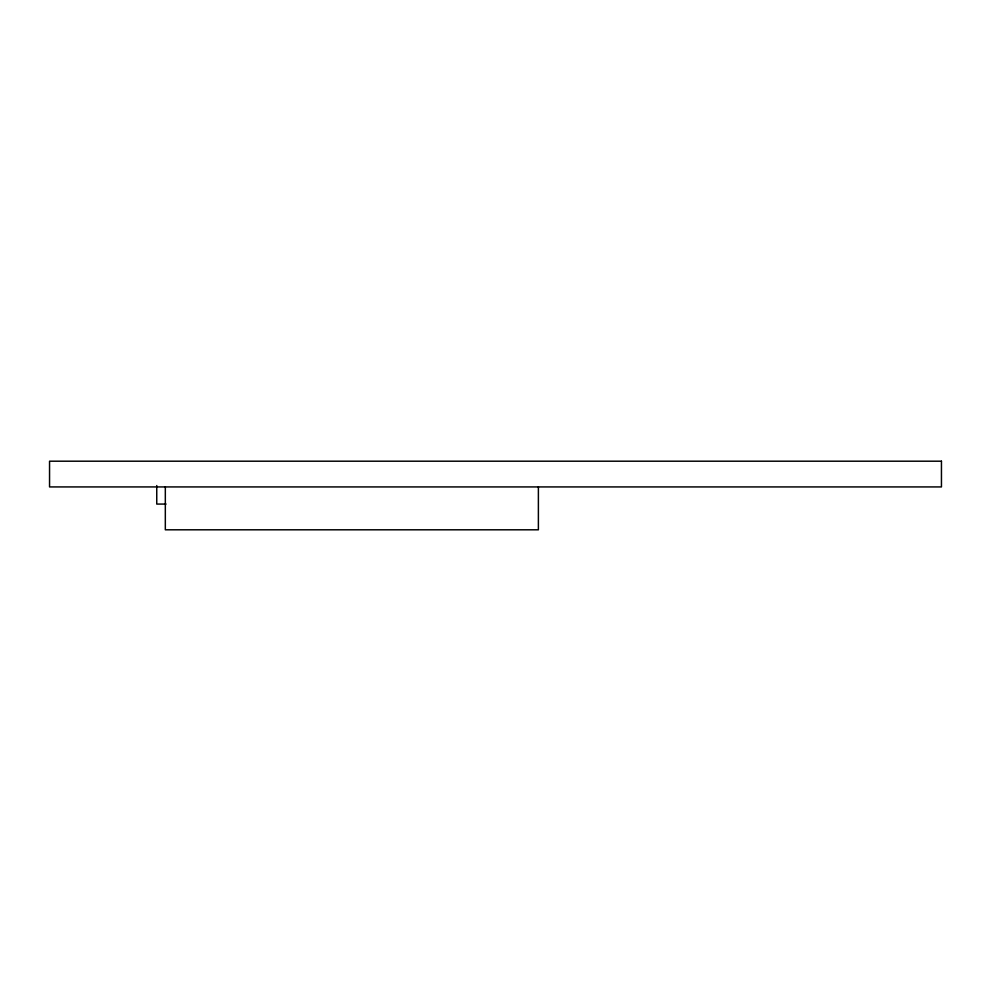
<?xml version="1.0" encoding="UTF-8"?>
<svg xmlns="http://www.w3.org/2000/svg" width="991" height="991" viewBox="0 0 991 991"><rect width="100%" height="100%" fill="white"/><g stroke="black" fill="none" stroke-linecap="round" stroke-linejoin="round"><path stroke-width="1.49" d="M166.042 504.072L156.751 504.072L156.751 485.553M538.386 486.928L538.386 529.801L165.324 529.801L165.324 486.928M941.45 461.199L49.55 461.199L49.55 486.928L941.45 486.928L941.45 461.199"/></g></svg>
